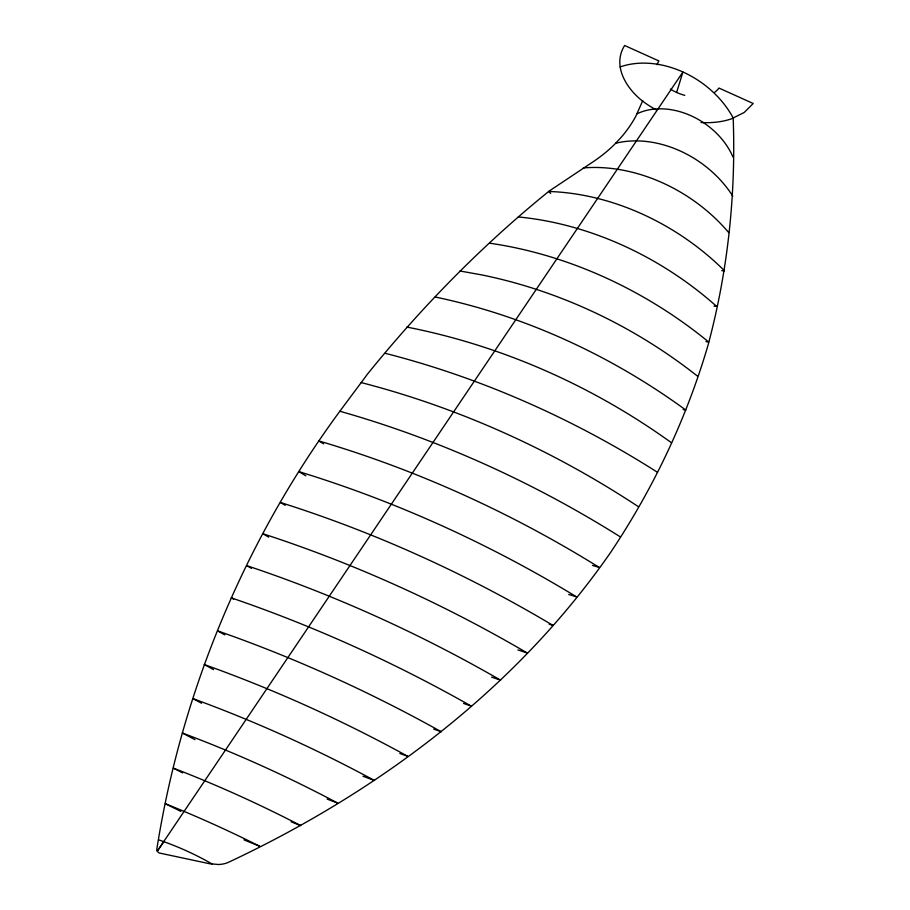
<?xml version="1.0" encoding="UTF-8"?>
<svg xmlns="http://www.w3.org/2000/svg" width="910" height="910" viewBox="0 0 910 910"><rect width="100%" height="100%" fill="white"/><g stroke="black" fill="none" stroke-linecap="round" stroke-linejoin="round"><path stroke-width="1.36" d="M676.619 92.467L682.921 71.992L157.271 851.157L163.755 841.83M642.71 100.669L635.862 116.162A264.321 168.134 17.1 0 1 620.995 137.524L614.876 144.064A264.321 168.134 17.1 0 1 593.183 161.741L549.276 190.986C482.3 245.188 421.694 307 367.572 373.999L339.851 411.24C245.143 539.88 181.67 691.327 156.827 849.166A5.449 3.469 17.1 0 0 159.136 852.966L209.63 863.738L218.525 864.5A26.606 16.926 17.1 0 0 229.172 861.975C378.787 791.643 515.833 689.006 610.724 552.268C653.221 488.67 686.231 419.203 707.866 345.8C727.852 271.578 735.997 194.751 733.187 117.97A84.823 64.2 34.4 0 0 620.063 66.953M459.925 270.987L480.821 274.729A436.447 357.141 35.6 0 1 697.469 376.126M701.007 122.509A71.333 45.375 17.1 0 0 731.435 118.846L744.209 112.465L753.207 103.501L718.934 88.043A33.306 21.192 17.1 0 1 714.737 92.228M656.269 109.871A71.333 45.375 17.1 0 1 646.839 104.15C628.514 92.024 611.099 67.135 624.624 45.5L658.897 60.959A33.306 21.192 17.1 0 0 657.077 64.735M637.023 113.784A66.521 50.346 34.4 0 1 733.016 157.077M615.592 143.291A95.482 72.265 34.4 0 1 732.8 196.162M518.29 216.944A282.919 214.146 34.4 0 1 716.659 306.42A282.919 214.146 34.4 0 1 713.997 306.158M361.202 382.575A758.053 599.633 35.2 0 1 638.479 506.756M592.478 565.394A901.946 682.716 34.4 0 0 599.178 567.385A901.946 682.716 34.4 0 0 318.898 440.963A901.946 682.716 34.4 0 0 323.562 443.841M549.128 624.203A1017.846 770.44 34.4 0 0 553.03 625.443A1017.846 770.44 34.4 0 0 280.405 502.468A1017.846 770.44 34.4 0 0 285.228 505.334M491.616 677.12A1093.172 827.452 34.4 0 0 500.557 680.134A1093.172 827.452 34.4 0 0 246.701 565.633A1093.172 827.452 34.4 0 0 251.501 568.386M433.683 729.081A1116.593 845.185 34.4 0 0 441.316 731.777A1116.593 845.185 34.4 0 0 217.604 630.869A1116.593 845.185 34.4 0 0 224.827 634.873M362.965 776.23A1077.986 815.963 34.4 0 0 374.533 780.518A1077.986 815.963 34.4 0 0 193.011 698.641A1077.986 815.963 34.4 0 0 201.611 703.259M291.132 821.844A990.421 749.681 34.4 0 0 300.709 825.586A990.421 749.681 34.4 0 0 173.344 768.131A990.421 749.681 34.4 0 0 182.614 772.897M489.591 243.186A359.325 271.988 34.4 0 1 708.708 342.024A359.325 271.988 34.4 0 1 705.978 341.614M435.185 297.001A518.529 392.483 34.4 0 1 685.844 410.069A518.529 392.483 34.4 0 1 683.126 409.489M399.843 753.48A1101.578 833.81 34.4 0 0 407.851 756.369A1101.578 833.81 34.4 0 0 204.193 664.505A1101.578 833.81 34.4 0 0 213.623 669.646M327.156 799.082A1028.186 778.266 34.4 0 0 337.69 803.086A1028.186 778.266 34.4 0 0 182.33 733.005A1028.186 778.266 34.4 0 0 195.002 739.648M253.048 843.581A964.35 729.945 34.4 0 0 259.885 846.345A964.35 729.945 34.4 0 0 165.313 803.689A964.35 729.945 34.4 0 0 180.885 811.379M251.911 843.115A964.35 729.945 34.4 0 1 243.96 839.828M583.356 167.929A144.315 108.347 33.5 0 1 728.751 232.619M721.732 270.68A215.192 162.89 34.4 0 0 724.508 270.782A215.192 162.89 34.4 0 0 548.684 191.475A215.192 162.89 34.4 0 0 550.664 193.432M684.809 95.357A33.306 21.192 17.1 0 1 670.408 89.1M158.567 839.828A199.154 126.342 17.1 0 1 212.03 863.943M406.861 327.077A607.448 527.345 37.6 0 1 671.5 442.772M385.078 353.273A675.368 466.057 31.1 0 1 657.509 472.313M339.851 411.24A832.422 615.365 33.5 0 1 620.165 536.775M568.693 594.446A963.838 729.558 34.4 0 0 576.644 596.914A963.838 729.558 34.4 0 0 298.912 471.642A963.838 729.558 34.4 0 0 305.874 475.839M517.926 649.922A1059.832 802.222 34.4 0 0 527.254 652.993A1059.832 802.222 34.4 0 0 262.785 533.704A1059.832 802.222 34.4 0 0 268.666 537.127M463.509 703.419A1109.916 840.123 34.4 0 0 471.198 706.069A1109.916 840.123 34.4 0 0 231.208 597.824A1109.916 840.123 34.4 0 0 233.631 599.189"/></g></svg>
